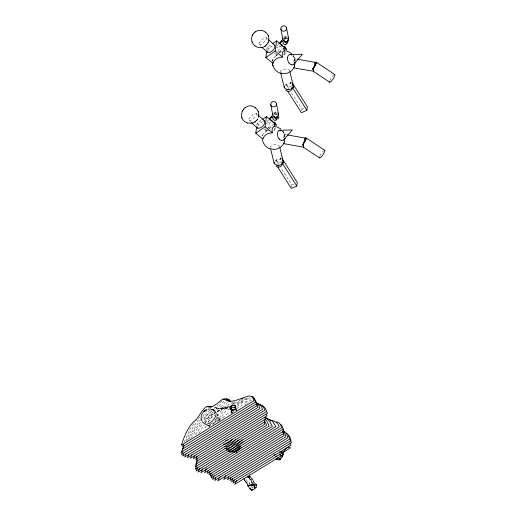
<?xml version="1.0" encoding="UTF-8"?>
<svg xmlns="http://www.w3.org/2000/svg" width="516" height="516" viewBox="0 0 516 516"><rect width="100%" height="100%" fill="white"/><g stroke="black" fill="none" stroke-linecap="round" stroke-linejoin="round"><path stroke-width="0.39" stroke-dasharray="2.58 1.94" d="M252.782 488.439L252.788 487.375L253.453 486.401M294.971 61.385L294.507 58.463L292.978 55.896M205.291 423.146L206.922 418.863L210.47 414.928A7.811 3.502 -47.8 0 1 213.927 412.871L214.572 412.69M283.961 39.332L284.006 38.971M236.141 408.659L236.373 409.659M256.813 125.407L257.129 123.06L261.489 120.041M266.811 50.478L267.23 47.337L272.216 43.892M266.185 129.387L265.469 129.877L264.882 132.831A9.598 4.908 55.3 0 0 262.534 136.005L262.36 136.856M277.195 55.18L276.286 53.664L275.576 54.161L275.054 57.102A9.598 4.908 55.3 0 0 272.642 61.281M272.461 61.14L272.732 59.566L272.629 61.075M286.174 84.372L286.141 84.579A4.47 1.819 -32.4 0 1 286.838 84.069L286.174 84.372L288.734 88.404M276.073 160.089L276.041 160.302A4.47 1.819 -32.4 0 1 276.737 159.792L276.073 160.089L278.627 164.12M301.744 110.637L301.95 109.25L291.288 92.441M291.534 187.05L291.85 184.967L280.762 167.487M286.832 84.089L286.78 84.301A2.367 2.038 8.5 0 0 289.515 86.843A2.367 2.038 8.5 0 0 291.14 83.824A9.488 8.172 8.5 0 0 290.179 82.566L291.63 81.915M276.731 159.805L276.679 160.005A2.367 2.038 8.5 0 0 279.414 162.559A2.367 2.038 8.5 0 0 281.039 159.547A9.488 8.172 8.5 0 0 280.078 158.283L281.53 157.632M284.897 54.257L285.406 52.858A2.896 2.167 7.6 0 0 283.748 52.909M274.796 129.974L275.299 128.574A2.896 2.167 7.6 0 0 273.454 128.69M278.343 51.484L280.182 45.576M267.552 129.426L270.081 121.292M203.865 420.198C205.407 416.141 208.709 412.671 212.766 411.084M210.663 425.758L210.567 424.249M267.572 50.936L269.687 47.814L272.822 45.498M184.218 442.154L189.63 429.834L195.035 421.804M185.941 441.367C189.327 433.118 193.694 424.978 199.853 418.482M257.574 126.375L259.909 123.201L263.179 121.041M208.903 426.925L210.07 424.5M187.289 440.483L192.836 430.473L201.421 418.566M212.528 425.152C213.901 422.546 216.868 419.14 220.132 420.185M232.574 412.51L232.826 412.129M208.013 422.372L210.393 418.553L214.772 415.18M231.923 412.103L231.8 412.813M206.213 425.984L204.478 429.209M218.287 421.185C220.087 419.521 218.204 416.522 216.043 418.044M213.385 424.094L218.59 414.529L222.048 409.504L223.634 408.111L226.021 407.717L229.504 406.073M217.159 422.017L223.157 411.175L225.17 408.395L226.698 407.427L229.568 406.898M199.028 433.214L204.078 424.829M284.226 39.41C284.297 37.526 288.579 38.758 285.729 38.061L286.58 38.332L285.612 38.274M219.539 420.566L223.409 414.225L226.492 410.297L229.452 409.078M205.168 423.294L212.431 414.722L215.372 412.787M191.243 438.026L195.97 430.531L201.659 422.972M217.346 411.942C220.061 408.711 224.718 409.007 227.885 406.408L229.672 408.079M195.493 434.769L202.653 423.726M208.458 421.882L212.457 415.832L215.088 412.819M188.753 439.406L194.409 430.421L201.227 421.327M210.547 424.358L211.147 423.352M222.841 417.986L226.06 414.864L231.349 411.594M203.014 415.799L206.323 411.497M227.524 402.59C225.408 405.131 223.157 408.066 219.706 408.717C217.662 409.575 215.881 406.356 214.043 408.427M225.344 402.009C222.989 405.144 218.378 410.659 214.146 407.466M209.883 410.117L206.168 414.432L202.046 418.083M212.282 410.291L202.885 419.373M221.603 401.048L218.745 404.163M276.86 46.214L278.337 44.473M267.249 121.35L268.236 120.189M214.753 423.139L217.797 418.728L218.158 416.16L217.255 414.89M267.03 130.425L265.269 132.541A9.262 3.902 -50.7 0 1 267.133 130.316M223.828 401.035C221.319 404.163 218.178 407.833 213.856 407.995M215.559 409.407L217.172 408.021L218.429 407.84L220.919 408.756L223.557 408.524L229.923 403.68L231.749 403.725L232.826 404.57M277.556 54.27L275.37 56.825A9.262 3.902 -50.7 0 1 277.344 54.49M213.302 411.858L203.427 421.069M217.217 411.329L219.997 410.62L224.828 407.047L226.234 406.982L228.098 408.517L229.368 408.762M196.667 420.101L197.022 419.779M204.31 421.811L210.754 415.477L214.85 412.394M217.049 410.285C220.139 404.57 225.492 411.826 229.233 406.614M198.731 418.25L199.834 417.341M279.304 52.729L281.968 51.155M269.204 128.445L271.519 127.013A9.262 3.902 -50.7 0 0 269.313 128.361M217.52 411.607L222.835 407.324L227.201 408.911L229.652 407.724M285.909 84.824L286.187 84.637A3.947 1.2 65.8 0 1 288.289 88.371M275.808 160.541L276.086 160.353A3.947 1.2 65.8 0 1 278.298 164.449M278.911 51.852L284.161 48.214L279.549 46.027L276.408 48.072M268.152 128.02L274.06 123.93M217.062 405.447L218.333 404.589M243.21 399.139C239.875 400.88 235.502 405.911 231.761 402.486M266.308 123.788L269.442 121.75L270.765 122.376M232.323 412.361L232.742 412.103M240.617 399.803C237.953 401.416 234.838 404.028 231.555 402.499M285.277 37.139L285.612 36.997M301.95 109.25L303.995 108.328M291.85 184.967L293.894 184.044M283.981 38.19L285.361 37.803L287.212 38.248M274.048 113.843L276.518 113.701M243.971 398.958L251.627 398.965M232.245 411.858L231.852 411.91L232.2 412.968M276.711 114.146L275.267 114.062L274.119 115.126A2.38 2.083 31 0 1 275.531 114.075M269.462 423.978L270.029 423.875M283.129 54.754L284.755 54.567M275.505 113.997L277.35 114.617M273.474 130.4L274.654 130.29L274.202 127.923M234.083 401.964L232.697 402.132M236.992 403.944L244.687 399.848L246.119 399.597L251.602 400.474M210.418 426.023L208.78 426.074L207.884 425.132M268.707 130.838L267.095 130.903L265.385 128.065M273.048 423.894L273.673 423.881M245.945 398.3L250.441 397.726M237.044 405.157L241.778 401.964L246.867 401.28L249.809 401.848M236.522 408.279L238.553 407.788L243.23 404.189A6.263 2.812 -47.8 0 1 245.235 404.196L246.003 404.396M209.754 426.177L207.206 425.706M247.403 403.119L243.294 402.416L241.836 402.848L237.044 406.731M252.788 487.375L251.653 487.259L251.215 486.188M273.641 426.745L274.235 426.835M294.817 58.727L296.397 59.011M284.709 134.444L286.29 134.728M206.974 425.59C212.25 424.874 217.836 419.269 217.333 413.658M270.332 425.165L270.861 425.261M290.869 83.76L291.14 83.824A4.612 3.038 -13.8 0 0 285.058 85.579M280.762 159.483L281.039 159.547A4.612 3.038 -13.8 0 0 274.738 161.56M267.559 38.745L266.275 37.649L264.618 37.965A7.018 2.574 -47.8 0 0 262.502 39.3L259.167 43.144A3.302 1.213 -47.8 0 0 258.871 44.131L260.857 46.33M259.142 44.776L260.967 44.544A7.018 2.574 -47.8 0 0 263.083 43.209L266.417 39.364A3.302 1.213 -47.8 0 0 266.707 38.371L266.443 37.733M257.458 114.468L256.168 113.372L254.511 113.681A7.018 2.574 -47.8 0 0 252.401 115.016L249.06 118.861A3.302 1.213 -47.8 0 0 248.77 119.854L250.757 122.053M249.041 120.492L250.866 120.26A7.018 2.574 -47.8 0 0 252.975 118.925L256.317 115.081A3.302 1.213 -47.8 0 0 256.607 114.088L256.336 113.449M247.925 481.641L246.887 481.144L246.106 478.3M235.876 410.001L236.509 410.381M234.258 404.563L231.742 402.441M276.84 114.204L277.408 114.687M287.47 38.861L287.154 38.629L287.676 39.19M231.916 412.645L231.51 411.471M267.23 47.337L270.803 50.258M274.383 53.187L275.576 54.161M257.129 123.06L260.703 125.981M264.276 128.903L265.469 129.877M287.219 38.681L287.625 39.119M231.723 412.368L231.968 413.838M231.645 411.433L232.097 411.826M282.4 131.161L284.032 133.315L284.793 135.734A5.392 3.489 69.7 0 1 284.851 136.25L284.877 136.682A5.482 3.56 69.6 0 0 284.832 136.25L284.767 135.54M220.016 420.063L218.829 418.444L219.887 420.185L218.41 417.38L217.43 413.755M293.133 55.367L294.913 58.843M283.032 131.083L284.813 134.56M236.612 410.51L236.07 409.581L236.818 411.368M236.07 409.723L236.528 411.026M283.297 47.485L284.135 51.419M284.303 52.206L284.813 54.567M294.868 59.824L294.9 60.011A5.392 3.489 69.7 0 1 294.952 60.533A5.482 3.56 69.6 0 1 294.952 61.165M231.523 410.704L231.536 412.007M283.832 37.01A2.883 2.715 -11 0 1 287.038 36.539M284.071 38.797A2.561 2.258 -64.6 0 1 284.445 37.945M284.548 37.881A2.335 2.141 -65.5 0 1 285.296 37.184M285.612 36.991A1.722 1.671 53.9 0 1 286.103 36.913A1.696 1.625 37.1 0 1 287.019 37.236M290.166 82.573A5.444 2.212 -32.4 0 1 291.546 82.45M329.834 80.528A4.612 1.045 -56.4 0 1 333.491 75.136M279.085 52.903A9.262 3.902 -50.7 0 1 281.794 51.219M292.869 55.767A5.308 3.399 70.1 0 1 294.888 59.869M293.823 61.868A4.444 0.716 -85 0 1 294.139 60.133M294.139 60.095A4.586 0.697 -84.7 0 1 294.333 59.417M294.339 59.237A4.85 0.697 -84 0 1 295.055 60.075M295.049 60.108A4.599 0.484 -83.9 0 1 295.01 61.443M280.51 72.311A4.676 2.27 -6.4 0 1 284.413 69.131A4.676 2.27 -6.4 0 1 289.67 70.944M284.245 39.326A2.38 2.083 31 0 1 285.638 38.358M273.622 112.83A2.883 2.715 -11 0 1 276.692 112.159M274.17 113.971A2.561 2.258 -64.6 0 1 274.344 113.662M274.441 113.597A2.335 2.141 -65.5 0 1 275.196 112.901L275.512 112.714A1.722 1.671 53.9 0 1 275.995 112.63A1.696 1.625 37.1 0 1 276.705 112.83M280.065 158.289A5.444 2.212 -32.4 0 1 281.22 158.154M319.868 155.929A4.612 1.045 -56.4 0 1 323.164 151.072M282.529 131.257A5.308 3.399 70.1 0 1 284.787 135.592M283.671 137.946A4.444 0.716 -85 0 1 284.039 135.85M284.032 135.811A4.586 0.697 -84.7 0 1 284.226 135.134M284.232 134.953A4.85 0.697 -84 0 1 284.948 135.792M284.948 135.831A4.599 0.484 -83.9 0 1 284.922 136.895M270.287 147.731A4.676 2.27 -6.4 0 1 274.37 144.841A4.676 2.27 -6.4 0 1 279.537 146.415M262.573 135.637L262.534 136.005L262.631 135.282L262.573 135.637"/><path stroke-width="0.77" d="M256.465 485.524L256.471 484.95L253.788 482.273L253.272 480.802M276.66 165.307A4.612 2.877 -13 0 0 281.594 164.262A4.612 2.825 -13.4 0 0 282.065 163.933L282.007 162.688A10.675 3.238 65.8 0 0 282.736 163.179A2.477 0.748 65.8 0 0 283.323 162.663A2.477 0.748 65.8 0 0 282.691 160.482M288.031 40.5L287.618 41.886M250.924 479.261L251.615 482.634L252.756 482.924L253.311 484.221L254.382 485.014L254.369 489.181L251.634 490.161L249.783 488.717L248.235 486.078M256.471 484.95L256.065 487.639L255.078 488.394M284.277 87.217L284.277 87.559M233.484 410.388L232.497 410.117L231.877 408.833M232.768 410.149L233.567 409.227M256.065 487.639L255.71 487.51M281.433 451.565L282.755 452.358L283.239 453.861L282.213 457.176L279.982 458.756L279.93 459.395L280.375 459.285L279.93 459.82L278.717 459.917M282.491 455.015L282.755 452.358M249.415 483.989L249.512 482.892M274.17 162.933L274.177 163.275M249.55 474.92L249.473 475.791L252.988 480.035M283.239 162.172L283.245 162.101A4.612 3.038 -13.8 0 0 282.691 160.482A11.494 3.489 65.8 0 0 282.549 160.173M235.483 406.46L235.296 405.699L234.109 405.183L231.104 405.847L230.71 408.859L232.497 410.117M235.044 410.085L235.296 405.699M272.487 132.728A9.282 4.747 55.3 0 1 274.383 126.633L274.815 123.414L266.475 116.59L265.114 126.788L272.519 132.838A10.668 7.992 7.6 0 0 262.928 139.101L255.768 133.251L256.607 126.975M282.587 57.005A9.282 4.747 55.3 0 1 284.49 50.916L284.916 47.691L276.576 40.874L275.215 51.065L282.62 57.121A10.668 7.992 7.6 0 0 273.029 63.384L265.869 57.534L266.707 51.258M235.148 406.305C238.05 408.633 230.936 413.097 230.923 408.93M254.601 487.497L254.382 485.014L247.757 485.208L247.454 483.873L244.778 480.757L243.92 478.648M282.981 455.305L283.161 454.022M292.424 84.011A11.494 3.489 65.8 0 1 292.798 84.747A2.477 0.748 65.8 0 1 293.43 86.946A2.477 0.748 65.8 0 1 292.836 87.449A10.675 3.238 65.8 0 1 292.114 86.965L292.114 88.197A3.535 3.044 8.5 0 1 287.799 91.229L301.434 112.72L306.891 110.269L307.407 106.793L292.482 83.263M282.013 163.914A3.535 3.044 8.5 0 1 277.698 166.945L291.327 188.437L296.784 185.986L297.306 182.509L281.955 158.309M282.452 453.835L282.594 452.938M278.692 117.841L278.814 116.584M303.369 146.828L303.505 146.989A4.612 0.516 -79.9 0 1 303.505 145.602L303.531 145.306A7.611 6.547 18.5 0 1 303.344 145.215L302.389 144.861A4.612 1.045 -56.4 0 0 305.962 139.494A4.612 1.045 -56.4 0 0 304.846 138.527M250.866 479.719L249.809 479.267L249.254 477.913L249.46 477.023L248.751 476.216M313.496 71.008L313.457 71.421L329.601 82.147M285.774 51.413L286.328 49.239L284.935 46.517M275.673 127.129L276.228 124.956L274.828 122.24M230.8 406.918L231.104 405.847L231.981 405.879L230.942 406.66M258.432 117.261C259.509 113.901 258.264 109.966 255.439 107.844M230.749 409.227L230.936 408.788M281.33 41.88L281.788 40.403L282.484 41.764M271.223 117.596L271.687 116.119L272.732 118.158M232.71 478.242L231.536 481.725L290.953 445.224L289.869 443.018M212.257 474.965L211.231 477.945L283.684 433.434L282.568 430.957L284.11 435.498L212.689 479.37L213.972 475.771M230.871 477.216L229.839 480.441L291.482 442.58L290.069 439.961M234.212 479.88L233.097 483.086L290.456 447.849C286.677 444.618 285.025 452.351 281.239 452.68L279.724 451.603M197.009 456.099L195.777 459.582L267.062 415.793L266.088 414.516M208.245 470.579L207.277 473.411L281.717 427.68C280.839 425.036 279.485 421.624 276.073 422.023M211.109 473.501L210.16 476.281L283.955 430.95L282.936 429.002M197.544 458.524L196.293 461.581L265.753 418.915L264.605 417.289M197.718 467.322L196.19 470.934L269.178 426.1L266.972 421.385L265.05 418.992M210.16 471.185L209.025 474.656L283.31 429.028L281.839 425.513L280.556 424.268M183.399 444.321L182.541 446.817L255.401 402.061C254.311 400.139 254.607 396.52 251.608 396.488M206.323 468.573L204.62 472.721L279.175 426.919C278.124 422.082 273.848 420.675 269.649 419.921M185.96 453.996L184.754 457.066L262.528 409.291C261.58 406.808 260.341 403.428 257.149 403.48M191.881 454.751L190.443 458.214L266.72 411.362C265.611 409.369 265.043 406.363 262.328 406.047M183.844 453.145L182.625 456.054L259.89 408.588C259.296 406.176 258.471 402.932 255.652 402.37M280.388 43.918L281.788 40.403L282.123 41.977M270.003 120.344L271.687 116.119L272.022 117.693M203.498 411.923L205.626 410.001M188.791 454.377L187.411 457.757L265.024 410.078L262.638 405.686L259.716 404.512M184.225 445.392L182.438 449.204L256.484 403.718L255.639 401.442M196.648 465.909L195.287 469.167L266.462 425.442L266.366 424.416L264.573 421.314M202.794 468.715L200.963 472.65L275.912 426.603L272.609 421.378L265.327 417.321M253.627 33.372C250.415 36.933 251.066 43.041 254.93 45.859M267.54 43.686C269.978 40.067 269.055 34.72 265.54 32.127M255.581 107.954C244.958 99.517 234.619 118.854 247.538 122.995M197.499 460.433L195.738 464.245L264.876 421.778A9.514 4.263 -47.8 0 0 264.276 420.527M199.744 468.244L198.067 472.108L272.358 426.468L269.778 421.469L265.127 417.225M194.667 455.583L193.494 458.66L267.507 413.193L266.391 411.329M196.88 463.142L195.164 466.922L264.837 424.126L264.379 422.398M182.832 451.113L181.277 454.557L257.942 407.466L256.962 403.764L255.652 401.616M236.444 480.519L234.838 484.337L280.478 456.299L279.62 453.783M183.348 447.94L181.097 452.351L257.052 405.686C256.233 403.067 255.917 399.707 253.485 398.107M228.691 476.345L227.498 479.564L291.069 440.509L289.876 437.323L288.67 435.968M252.027 490.2L252.343 489.549M252.369 35.333L252.634 34.804M267.836 43.183L268.107 42.654M242.262 111.05L242.533 110.521M215.83 477.926L214.662 480.48L285.748 436.813L285.264 434.582L283.665 431.273M220.158 476.623L217.72 480.925L287.883 437.82C287.141 435.485 286.625 431.312 283.316 431.589M257.736 118.906L257.432 119.409M202.782 412.71C200.853 415.161 200.601 418.65 202.156 421.353M277.518 117.609L277.866 115.616M242.327 442.844L243.01 441.741M225.75 475.662L223.757 479.538L289.773 438.987C288.947 436.968 288.876 433.492 286.051 433.363M278.008 119.112L278.363 118.583M282.278 456.37L281.014 455.996L281.813 454.86M257.258 119.673L255.046 121.866M293.527 68.686L290.185 71.969M283.426 144.403L280.085 147.692M238.437 439.89L232.651 445.888A10.888 4.883 -47.8 0 1 229.349 447.894L226.795 448.617L224.795 448.133M231.839 406.047L232.471 405.253M240.74 446.05C238.057 449.133 233.548 453.648 229.214 451.319M235.541 439.516C232.813 442.909 229.007 447.082 224.234 446.546M241.494 442.638C238.173 446.276 233.561 452.648 227.924 450.849M278.827 43.892L281.788 40.403M269.217 119.028L271.687 116.119M253.672 33.327C256.542 29.812 262.225 29.315 265.682 32.237M266.643 44.853L267.011 44.421L265.153 46.143M253.459 33.566L253.833 33.134M243.359 109.289L243.733 108.85M256.536 120.576L256.91 120.138M279.446 139.275A5.27 3.457 70.5 0 0 281.833 140.578A5.379 3.522 70 0 0 282.233 140.597A5.463 3.58 69.2 0 0 283.91 139.778L292.327 129.961L280.227 130.213M207.825 406.731L208.69 406.15L211.16 407.195M232.277 439.406C230.059 441.767 227.208 444.386 223.75 444.192M241.385 447.52L237.405 450.978L233.097 452.616M240.604 441.096C236.696 444.657 232.432 451.281 226.324 449.778M241.153 440.619L242.146 439.8M277.066 116.861L275.75 117.358M209.806 406.872L211.457 406.511M236.334 452.538L236.967 452.087M226.756 440.167L227.234 439.825M276.815 455.95L275.783 456.608M272.841 43.46L276.576 40.874M265.869 57.534L275.215 51.065M262.115 119.609L266.475 116.59M255.768 133.251L265.114 126.788M254.788 45.75C257.639 48.117 262.025 48.317 265.069 46.201M247.474 122.976L251.35 123.305L254.962 121.918M255.136 31.966L255.581 31.67M264.889 46.324L265.334 46.021M245.035 107.689L245.481 107.386M254.788 122.04L255.233 121.737M273.99 455.144L275.215 454.364M223.209 399.5L224.712 398.771L226.073 399.029L229.904 401.79M281.014 455.996L282.697 455.048M225.711 440.696L226.266 440.406M277.524 457.827L278.775 458.053L279.35 458.692L280.91 457.905M286.638 41.48L287.167 41.145A2.354 2.27 31.6 0 0 287.457 40.854A2.638 2.586 61.7 0 0 287.922 40.009M248.222 486.659L248.112 485.949L250.499 485.04L254.285 485.717M240.94 398.978L241.507 398.771M286.438 41.551L285.225 41.525M242.288 398.649L242.946 398.462M247.487 476.087L248.028 477.41L249.46 477.023M278.672 459.492L279.304 459.33M288.373 89.629L287.851 89.649M278.253 165.352L277.692 165.372M214.172 410.839C221.112 413.819 207.638 428.757 203.549 422.959M263.87 120.879C267.52 122.698 259.703 130.445 257.316 127.697M290.327 54.496L302.428 54.244L294.01 64.055A5.463 3.58 69.2 0 1 292.333 64.874A5.379 3.522 70 0 1 291.933 64.868M208 409.149L210.812 409.104L213.353 409.839M255.42 485.092L256.458 485.079M227.756 399.532L229.156 399.532L230.639 401.171M251.363 484.163L253.311 484.221M274.222 45.15C277.286 47.472 269.468 54.909 267.404 51.774M226.279 398.791L227.659 398.952L230.342 401.803M235.103 407.627L230.794 407.143M279.35 458.692L279.982 458.756M282.02 44.499L281.452 44.737L281.93 45.672M275.983 458.647L277.215 459.395L276.692 458.743M230.916 409.033L231.271 409.091M279.137 454.557L280.498 454.783M297.184 59.153L315.347 62.391M293.881 67.925L313.612 71.273A4.612 0.516 -79.9 0 1 313.605 69.886L313.631 69.589A7.611 6.547 18.5 0 1 313.444 69.499L312.49 69.138A4.612 1.045 -56.4 0 0 316.005 63.926A4.612 1.045 -56.4 0 0 315.173 62.617M287.083 134.869L305.246 138.107M283.781 143.642L303.369 147.137M276.924 458.918L277.86 459.156M272.203 120.28L271.422 120.312L271.526 121.008M275.292 117.3L274.538 116.893M286.799 51.142L289.199 52.052L291.617 53.716M281.052 73.466C276.486 72.343 272.874 68.17 272.474 63.474M276.699 126.865L280.859 128.89M202.627 422.262L203.446 422.533M273.738 122.679L274.622 122.744L274.628 122.086M233.548 411.071L230.884 409.704M270.12 148.937C266.204 147.634 263.173 144.093 262.47 140.03M248.028 477.41L249.254 477.913M232.123 410.749L230.865 408.833M283.516 46.821L284.729 47.021L284.645 46.227M287.109 91.061L285.735 90.223M284.884 48.556L286.328 49.239M274.06 123.93L276.228 124.956M230.962 409.504L231.723 409.865L230.71 408.859M273.409 122.544L272.706 122.137M285.064 41.461L284.484 41.016M276.183 166.358L276.821 166.694M213.45 410.001L212.779 409.639L214.72 410.923M316.269 62.23L334.813 74.556M306.169 137.946L324.706 150.272M303.344 147.125L319.501 157.864M267.72 52.561L262.005 47.369M282.478 46.176L281.988 45.737M257.581 128.245L251.331 122.569M268.681 39.764L274.841 45.343M258.019 114.971L264.74 121.066M254.382 485.014L255.02 485.949M250.137 488.168L250.982 489.471M292.114 86.972L306.891 110.269M282.007 162.688L296.784 185.986M247.757 485.208L248.112 485.949M235.135 406.273L235.393 406.905M268.255 35.669L268.462 36.217M252.014 41.777L252.214 42.318M258.155 111.391L258.355 111.933M241.907 117.493L242.114 118.035M251.453 489.458L251.634 490.161M272.577 64.306L272.751 65.016M272.783 65.139L272.951 65.829M289.805 71.46L293.34 85.869M280.665 72.904L284.335 87.843M279.698 147.176L283.232 161.585M270.565 148.621L274.235 163.559M280.885 29.064L282.916 39.538M270.784 104.78L272.816 115.255M286.548 27.98A2.883 2.715 -11 0 1 282.742 31.102A2.883 2.715 -11 0 1 281.859 26.484A2.883 2.715 -11 0 1 286.548 27.98L288.586 38.494M276.441 103.697A2.883 2.715 -11 0 1 272.635 106.818A2.883 2.715 -11 0 1 271.758 102.2A2.883 2.715 -11 0 1 276.441 103.697L278.485 114.21M246.235 482.118L246.326 482.924M234.109 405.183L234.116 405.595M244.771 480.106L244.778 480.757M288.083 37.352A2.883 2.715 -11 0 1 286.193 41.68A2.883 2.715 -11 0 1 283.02 38.21M288.457 91.267A3.947 1.2 65.8 0 1 287.799 91.229M292.791 84.766A4.612 3.038 -13.8 0 1 293.34 86.456M284.303 87.152A4.612 3.038 -13.8 0 1 284.522 86.398M286.941 89.3A4.592 2.657 3.1 0 1 284.419 87.539M286.761 89.584A4.612 2.877 -13 0 0 291.695 88.539A4.612 2.825 -13.4 0 0 292.166 88.217M293.372 86.881A4.567 2.606 -16.8 0 1 293.107 87.468M312.49 69.138A5.947 1.355 -56.4 0 0 313.934 67.332A4.612 0.516 -79.9 0 1 315.45 62.591A5.928 1.348 -56.4 0 0 315.263 62.694M313.67 68.389A4.431 0.484 -76.9 0 1 313.554 68.796M334.123 74.639A4.612 1.045 -56.4 0 1 333.194 78.761A4.612 1.045 -56.4 0 1 329.511 81.734M315.463 62.584A4.425 1.006 -56.4 0 1 313.934 67.332M283.968 50.794A9.262 3.902 -50.7 0 1 284.49 50.916M272.996 63.274A9.598 4.908 55.3 0 1 272.745 62.139M291.875 54.98A5.308 3.399 70.1 0 0 289.057 54.857A5.463 3.502 71.3 0 0 288.392 55.457A5.502 3.522 71.4 0 0 287.547 57.85M294.72 62.72A5.482 3.56 69.6 0 1 294.004 64.049M291.933 64.861A5.27 3.457 70.5 0 1 289.547 63.558A5.218 3.444 71.2 0 1 288.992 62.913M288.973 62.939A5.302 3.496 71.1 0 1 287.593 59.508A5.444 3.522 71.1 0 1 287.541 57.844M294.43 65.984A4.805 0.529 -84.2 0 1 293.649 67.564M294.959 62.249A4.599 0.484 -83.9 0 1 294.449 66.28M313.805 70.182A3.257 1.387 65.5 0 1 313.799 70.324M289.179 72.008A4.676 2.27 -6.4 0 1 281.233 73.001M285.232 44.569A2.167 1.767 7 0 1 283.149 42.228M286.38 44.092A1.819 1.18 13.6 0 1 285.264 44.441M284.019 40.887A2.574 2.316 60.8 0 1 283.994 40.635M285.593 42.789A2.135 1.935 59.6 0 1 284.161 40.88M287.296 42.26A1.903 1.883 85.6 0 1 285.709 42.867M287.496 42.073A2.367 2.316 12.5 0 1 287.315 42.28M288.025 41.861A2.593 2.561 15.2 0 1 287.928 42.054M287.122 43.589A2.599 2.561 15.2 0 1 286.696 43.905M286.909 43.66A2.154 2.116 -6.9 0 1 286.728 43.757M277.801 112.875A2.883 2.715 -11 0 1 276.228 117.371A2.883 2.715 -11 0 1 272.912 113.926M277.531 116.332A2.638 2.586 61.7 0 1 277.356 116.571A2.354 2.27 31.6 0 1 277.073 116.874M278.382 166.965A3.947 1.2 65.8 0 1 277.698 166.945M274.196 162.869A4.612 3.038 -13.8 0 1 274.26 162.559M276.84 165.017A4.592 2.657 3.1 0 1 274.312 163.256M283.265 162.605A4.567 2.606 -16.8 0 1 283.007 163.185M302.389 144.854A5.947 1.355 -56.4 0 0 303.834 143.048A4.612 0.516 -79.9 0 1 305.343 138.314M303.563 144.106A4.431 0.484 -76.9 0 1 303.453 144.519M324.022 150.362A4.612 1.045 -56.4 0 1 322.848 154.845A4.612 1.045 -56.4 0 1 319.475 157.032M304.962 138.546A5.928 1.348 -56.4 0 1 305.349 138.307A4.425 1.006 -56.4 0 1 303.827 143.048M273.77 126.504A9.262 3.902 -50.7 0 1 274.383 126.633M262.896 138.991A9.598 4.908 55.3 0 1 262.728 138.301M278.956 130.574A5.308 3.399 70.1 0 1 281.562 130.58M284.716 138.075A5.482 3.56 69.6 0 1 283.897 139.765M279.44 139.288A5.218 3.444 71.2 0 1 278.885 138.63M278.872 138.656A5.302 3.496 71.1 0 1 277.492 135.224A5.444 3.522 71.1 0 1 277.434 133.56A5.502 3.522 71.4 0 1 278.285 131.174A5.463 3.502 71.3 0 1 278.95 130.561M284.329 141.7A4.805 0.529 -84.2 0 1 283.51 143.016M284.845 138.107A4.599 0.484 -83.9 0 1 284.348 141.997M303.705 145.905A3.257 1.387 65.5 0 1 303.698 146.047M279.001 147.808A4.676 2.27 -6.4 0 1 271.358 148.84M275.125 120.293A2.167 1.767 7 0 1 272.964 118.448M276.544 119.448A1.819 1.18 13.6 0 1 275.163 120.157M273.912 116.603A2.574 2.316 60.8 0 1 273.893 116.352M275.492 118.506A2.135 1.935 59.6 0 1 274.06 116.603M277.189 117.977A1.903 1.883 85.6 0 1 275.608 118.59M277.395 117.79A2.367 2.316 12.5 0 1 277.215 117.996M276.815 119.48A2.599 2.561 15.2 0 1 276.357 119.751M277.879 117.68A2.593 2.561 15.2 0 1 277.743 117.912M181.574 444.56L181.426 445.179L253.653 400.816C252.692 391.947 244.79 397.92 239.908 398.939C235.103 400.693 228.917 403.073 224.466 399.281L223.099 399.029C218.029 401.854 213.553 408.975 206.697 406.556C200.943 409.988 199.324 417.973 193.59 421.836C187.443 428.054 184.296 436.426 181.574 444.56M205.787 410.226L204.755 411.104L206.639 409.71L205.787 410.226M203.749 411.555L203.485 411.742L205.052 410.71L203.749 411.555"/></g></svg>
